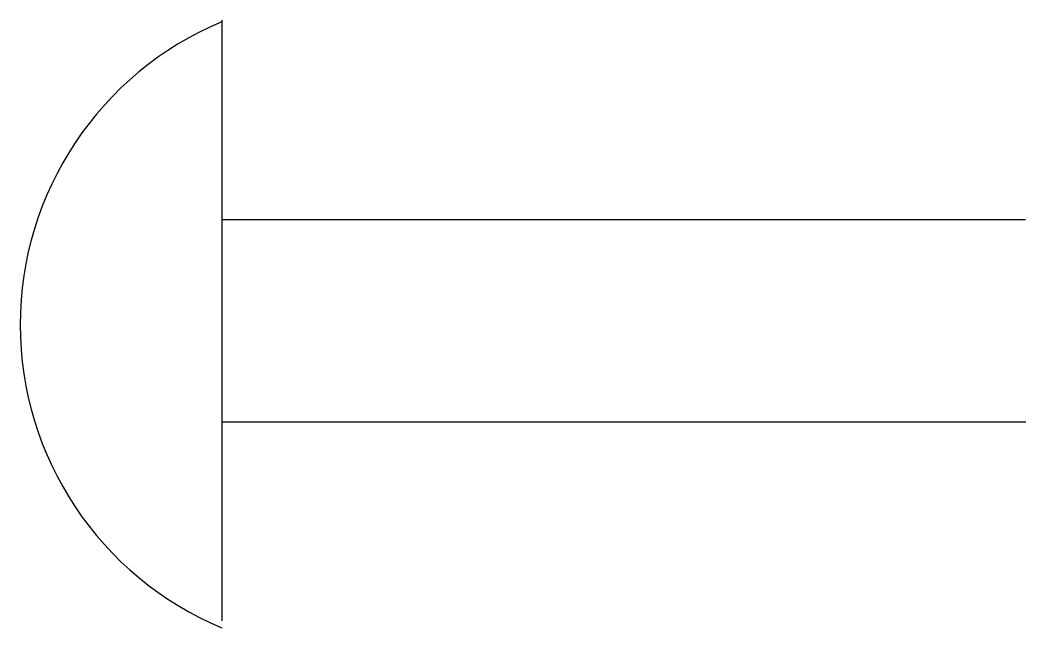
# Model space of a CAD drawing. Extents: x 650.42 to 660.39, y 482.65 to 488.66.
import ezdxf

# ---------------------------------------------------------------- set-up
doc = ezdxf.new("R2010")
doc.units = 0
doc.header["$LTSCALE"] = 5
doc.header["$MEASUREMENT"] = 0
doc.layers.add('11', color=1, linetype='CONTINUOUS')

msp = doc.modelspace()

# ---------------------------------------------------------------- linework, layer by layer
at = {"layer": '11'}
for p, q in [((652.4234, 488.663), (652.4234, 482.7166)), ((660.3868, 486.6861), (652.4263, 486.6861)), ((652.4263, 484.6861), (660.3898, 484.6861))]:
    msp.add_line(p, q, dxfattribs=at)
msp.add_arc((653.6734, 485.6472), 3.25, 112.61986, 247.38014, dxfattribs=at)

doc.saveas('drawing.dxf')
